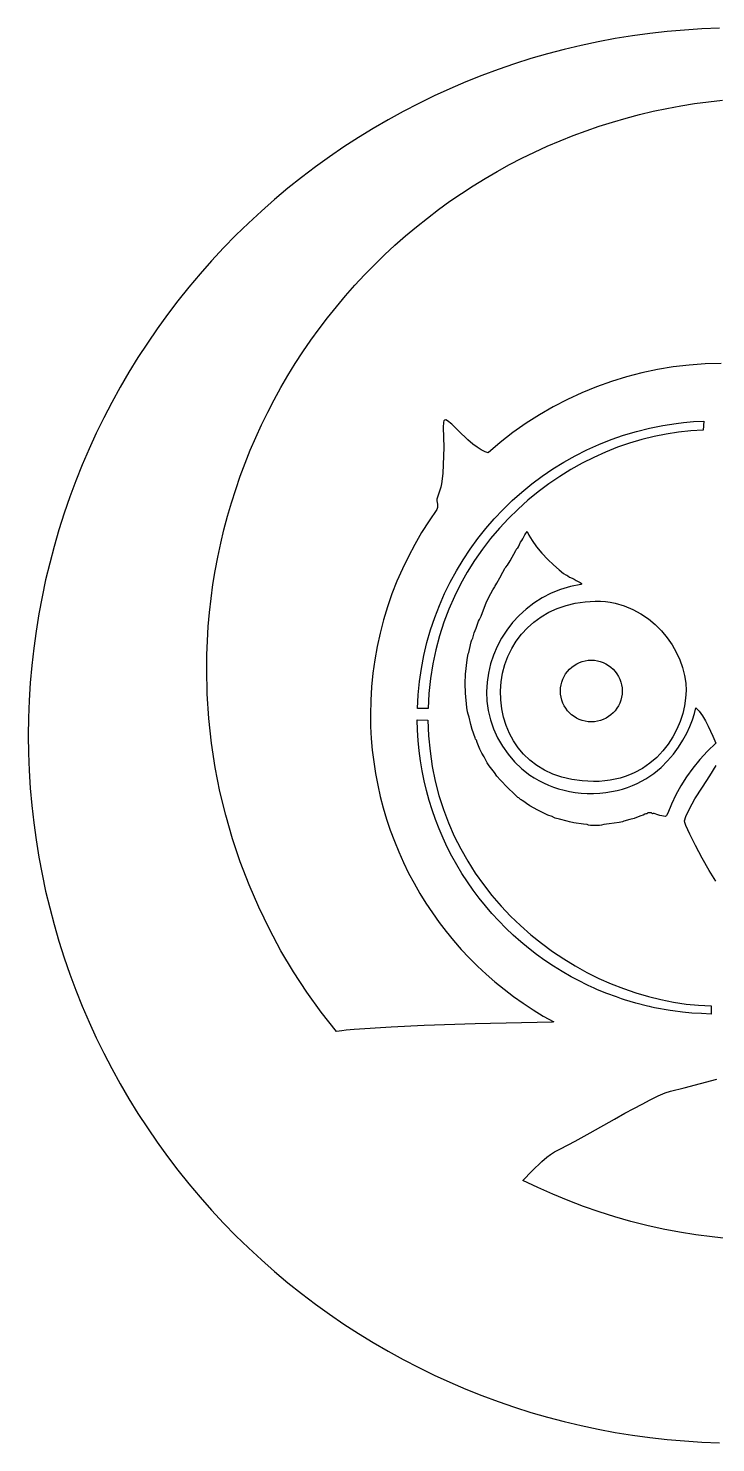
# Model space of a CAD drawing. Extents: x -549 to 252, y -325 to 450.
# Drawn here: x -549 to -172, y -325 to 450 of the extents above; entities that cross this region are included whole.
import ezdxf

# ---------------------------------------------------------------- set-up
doc = ezdxf.new("R2010")
doc.units = 0

msp = doc.modelspace()

# ---------------------------------------------------------------- linework, layer by layer
at = {"layer": 'Layer 1', "color": 4}
for p, q in [((-179.360677, 449.909631), (-188.946655, 449.316188)), ((-169.74201, 450.266902), (-179.360677, 449.909631)), ((-236.246876, 442.864029), (-245.553121, 440.888131)), ((-226.884057, 444.613634), (-236.246876, 442.864029)), ((-217.468644, 446.135298), (-226.884057, 444.613634)), ((-208.004619, 447.427376), (-217.468644, 446.135298)), ((-198.495963, 448.488221), (-208.004619, 447.427376)), ((-188.946655, 449.316188), (-198.495963, 448.488221)), ((-263.979964, 436.264038), (-273.092601, 433.619135)), ((-254.79881, 438.687586), (-263.979964, 436.264038)), ((-245.553121, 440.888131), (-254.79881, 438.687586)), ((-291.096402, 427.671848), (-299.979605, 424.372756)), ((-282.132741, 430.754523), (-291.096402, 427.671848)), ((-273.092601, 433.619135), (-282.132741, 430.754523)), ((-308.778367, 420.858893), (-317.488708, 417.131905)), ((-299.979605, 424.372756), (-308.778367, 420.858893)), ((-326.106648, 413.193439), (-334.628205, 409.045141)), ((-317.488708, 417.131905), (-326.106648, 413.193439)), ((-343.0494, 404.688656), (-351.36625, 400.125631)), ((-334.628205, 409.045141), (-343.0494, 404.688656)), ((-213.548588, 402.966689), (-206.082303, 404.745237)), ((-206.082303, 404.745237), (-198.567116, 406.342217)), ((-198.567116, 406.342217), (-191.006242, 407.756299)), ((-191.006242, 407.756299), (-183.402896, 408.986152)), ((-183.402896, 408.986152), (-175.760292, 410.030447)), ((-175.760292, 410.030447), (-168.081645, 410.887851)), ((-351.36625, 400.125631), (-359.574775, 395.357713)), ((-242.860423, 394.063434), (-235.62189, 396.554947)), ((-235.62189, 396.554947), (-228.321596, 398.870214)), ((-228.321596, 398.870214), (-220.962758, 401.007905)), ((-220.962758, 401.007905), (-213.548588, 402.966689)), ((-367.670995, 390.386546), (-375.650928, 385.213778)), ((-359.574775, 395.357713), (-367.670995, 390.386546)), ((-264.173318, 385.544728), (-257.139352, 388.556994)), ((-257.139352, 388.556994), (-250.033982, 391.397007)), ((-250.033982, 391.397007), (-242.860423, 394.063434)), ((-375.650928, 385.213778), (-383.510594, 379.841055)), ((-278.014181, 379.008756), (-271.132666, 382.361539)), ((-271.132666, 382.361539), (-264.173318, 385.544728)), ((-391.246012, 374.270022), (-398.8532, 368.502326)), ((-383.510594, 379.841055), (-391.246012, 374.270022)), ((-291.530854, 371.799734), (-284.814648, 375.487711)), ((-284.814648, 375.487711), (-278.014181, 379.008756)), ((-398.8532, 368.502326), (-406.328179, 362.539614)), ((-304.69762, 363.928306), (-298.159583, 367.946156)), ((-298.159583, 367.946156), (-291.530854, 371.799734)), ((-406.328179, 362.539614), (-413.666968, 356.38353)), ((-317.488763, 355.405117), (-311.141752, 359.747517)), ((-311.141752, 359.747517), (-304.69762, 363.928306)), ((-420.865585, 350.035722), (-427.92005, 343.497835)), ((-413.666968, 356.38353), (-420.865585, 350.035722)), ((-329.878566, 346.24081), (-323.73544, 350.902438)), ((-323.73544, 350.902438), (-317.488763, 355.405117)), ((-427.92005, 343.497835), (-434.826382, 336.771516)), ((-341.841312, 336.446029), (-335.914929, 341.421563)), ((-335.914929, 341.421563), (-329.878566, 346.24081)), ((-434.826382, 336.771516), (-441.563502, 329.876256)), ((-347.654502, 331.315537), (-341.841312, 336.446029)), ((-441.563502, 329.876256), (-448.111888, 322.833101)), ((-358.928444, 320.595004), (-353.351285, 326.031419)), ((-353.351285, 326.031419), (-347.654502, 331.315537)), ((-448.111888, 322.833101), (-454.46989, 315.646024)), ((-364.368962, 315.022046), (-358.928444, 320.595004)), ((-454.46989, 315.646024), (-460.63586, 308.319)), ((-369.65707, 309.329555), (-364.368962, 315.022046)), ((-460.63586, 308.319), (-466.608148, 300.856005)), ((-379.770727, 297.598821), (-374.791435, 303.520743)), ((-374.791435, 303.520743), (-369.65707, 309.329555)), ((-466.608148, 300.856005), (-472.385106, 293.261011)), ((-384.593614, 291.567003), (-379.770727, 297.598821)), ((-472.385106, 293.261011), (-477.965086, 285.537994)), ((-389.258764, 285.428501), (-384.593614, 291.567003)), ((-477.965086, 285.537994), (-483.346438, 277.690928)), ((-393.764846, 279.186527), (-389.258764, 285.428501)), ((-483.346438, 277.690928), (-488.527513, 269.723787)), ((-402.294478, 266.40501), (-398.110527, 272.844292)), ((-398.110527, 272.844292), (-393.764846, 279.186527)), ((-488.527513, 269.723787), (-493.506663, 261.640546)), ((-406.315365, 259.871892), (-402.294478, 266.40501)), ((-195.042931, 264.572041), (-203.675264, 263.166057)), ((-186.333365, 265.586154), (-195.042931, 264.572041)), ((-177.559248, 266.203544), (-186.333365, 265.586154)), ((-168.733258, 266.419361), (-177.559248, 266.203544)), ((-493.506663, 261.640546), (-498.282239, 253.44518)), ((-410.171858, 253.248151), (-406.315365, 259.871892)), ((-228.982065, 256.645386), (-237.178665, 253.720427)), ((-220.657511, 259.197879), (-228.982065, 256.645386)), ((-212.217684, 261.373052), (-220.657511, 259.197879)), ((-203.675264, 263.166057), (-212.217684, 261.373052)), ((-498.282239, 253.44518), (-502.852592, 245.141662)), ((-413.862625, 246.536999), (-410.171858, 253.248151)), ((-245.234631, 250.427851), (-253.137282, 246.77251)), ((-237.178665, 253.720427), (-245.234631, 250.427851)), ((-502.852592, 245.141662), (-507.216073, 236.733968)), ((-417.386334, 239.741649), (-413.862625, 246.536999)), ((-260.873938, 242.759254), (-268.43192, 238.392935)), ((-253.137282, 246.77251), (-260.873938, 242.759254)), ((-507.216073, 236.733968), (-511.371034, 228.226071)), ((-423.927252, 225.9112), (-420.741653, 232.865311)), ((-420.741653, 232.865311), (-417.386334, 239.741649)), ((-321.058219, 234.21435), (-321.221398, 231.326494)), ((-320.783129, 235.042435), (-321.058219, 234.21435)), ((-320.34299, 235.463617), (-320.783129, 235.042435)), ((-319.710765, 235.480639), (-320.34299, 235.463617)), ((-318.859415, 235.096244), (-319.710765, 235.480639)), ((-316.391199, 233.134179), (-318.859415, 235.096244)), ((-312.722044, 229.599372), (-316.391199, 233.134179)), ((-275.798545, 233.678403), (-282.961135, 228.620511)), ((-268.43192, 238.392935), (-275.798545, 233.678403)), ((-200.881066, 232.46078), (-193.496621, 233.628113)), ((-193.496621, 233.628113), (-193.493799, 233.628113)), ((-193.493799, 233.628113), (-189.434653, 234.117043)), ((-189.434653, 234.117043), (-183.909794, 234.596556)), ((-183.909794, 234.596556), (-178.371768, 234.890397)), ((-178.371825, 234.890397), (-178.616003, 229.820871)), ((-178.371768, 234.890397), (-178.371825, 234.890397)), ((-511.371034, 228.226071), (-515.315825, 219.621946)), ((-426.941798, 218.882526), (-423.927252, 225.9112)), ((-321.221398, 231.326494), (-320.756788, 220.547226)), ((-307.635656, 224.513769), (-312.722044, 229.599372)), ((-282.961135, 228.620511), (-289.907009, 223.224107)), ((-229.141181, 224.70146), (-222.28174, 227.089424)), ((-222.28174, 227.089424), (-215.280594, 229.183753)), ((-215.280594, 229.183753), (-208.144713, 230.976766)), ((-205.634015, 226.458226), (-212.351523, 224.791395)), ((-208.144713, 230.976766), (-200.881066, 232.46078)), ((-198.887166, 227.800132), (-205.634015, 226.458226)), ((-192.125519, 228.811571), (-198.887166, 227.800132)), ((-185.363617, 229.486998), (-192.125519, 228.811571)), ((-178.616003, 229.820871), (-185.363617, 229.486998)), ((-515.315825, 219.621946), (-519.048799, 210.925568)), ((-429.783961, 211.782502), (-426.941798, 218.882526)), ((-320.756788, 220.547226), (-321.402258, 206.076169)), ((-304.911903, 222.243921), (-307.635656, 224.513769)), ((-302.562112, 220.506256), (-304.911903, 222.243921)), ((-300.392925, 219.169276), (-302.562112, 220.506256)), ((-298.210986, 218.101483), (-300.392925, 219.169276)), ((-296.623486, 217.494045), (-298.210986, 218.101483)), ((-289.907009, 223.224107), (-296.623486, 217.494045)), ((-248.799585, 215.85258), (-242.407072, 219.075356)), ((-242.407072, 219.075356), (-235.851948, 222.027543)), ((-232.182573, 217.896788), (-238.637289, 214.985692)), ((-235.851948, 222.027543), (-229.141181, 224.70146)), ((-225.640345, 220.505133), (-232.182573, 217.896788)), ((-219.025148, 222.805183), (-225.640345, 220.505133)), ((-212.351523, 224.791395), (-219.025148, 222.805183)), ((-519.048799, 210.925568), (-522.568305, 202.140911)), ((-432.452408, 204.614341), (-429.783961, 211.782502)), ((-261.068897, 208.625989), (-255.022516, 212.366897)), ((-255.022516, 212.366897), (-248.799585, 215.85258)), ((-244.989949, 211.777388), (-251.226011, 208.27742)), ((-238.637289, 214.985692), (-244.989949, 211.777388)), ((-522.568305, 202.140911), (-525.872696, 193.271949)), ((-434.945808, 197.381254), (-432.452408, 204.614341)), ((-321.402258, 206.076169), (-322.042353, 200.565998)), ((-272.604133, 200.409226), (-266.931759, 204.637538)), ((-266.931759, 204.637538), (-261.068897, 208.625989)), ((-257.330931, 204.49133), (-263.290167, 200.424663)), ((-251.226011, 208.27742), (-257.330931, 204.49133)), ((-437.262829, 190.086455), (-434.945808, 197.381254)), ((-323.025601, 196.919932), (-324.615986, 192.119616)), ((-322.454977, 198.713585), (-323.025601, 196.919932)), ((-322.042353, 200.565998), (-322.454977, 198.713585)), ((-283.349538, 191.263746), (-278.079049, 195.948734)), ((-278.079049, 195.948734), (-272.604133, 200.409226)), ((-269.089176, 196.08296), (-274.713415, 191.471767)), ((-263.290167, 200.424663), (-269.089176, 196.08296)), ((-525.872696, 193.271949), (-528.960323, 184.322656)), ((-439.402139, 182.733154), (-437.262829, 190.086455)), ((-324.654982, 186.316216), (-328.955476, 180.11289)), ((-324.615986, 192.119616), (-324.688007, 191.138664)), ((-324.688007, 191.138664), (-324.464821, 190.235352)), ((-324.356367, 187.418111), (-324.654982, 186.316216)), ((-324.464821, 190.235352), (-324.272597, 189.344563)), ((-324.232676, 188.416521), (-324.356367, 187.418111)), ((-324.272597, 189.344563), (-324.232676, 188.416521)), ((-293.249361, 181.251005), (-288.408632, 186.361942)), ((-288.408632, 186.361942), (-283.349538, 191.263746)), ((-280.14834, 186.596625), (-285.37941, 181.463079)), ((-274.713415, 191.471767), (-280.14834, 186.596625)), ((-528.960323, 184.322656), (-531.829535, 175.297009)), ((-441.362408, 175.324565), (-439.402139, 182.733154)), ((-328.955476, 180.11289), (-332.998684, 173.76313)), ((-297.864755, 175.938617), (-293.249361, 181.251005)), ((-285.37941, 181.463079), (-290.392081, 176.076671)), ((-531.829535, 175.297009), (-534.478686, 166.198979)), ((-443.142304, 167.863899), (-441.362408, 175.324565)), ((-332.998684, 173.76313), (-336.781967, 167.275064)), ((-302.247847, 170.432459), (-297.864755, 175.938617)), ((-290.392081, 176.076671), (-295.17181, 170.442946)), ((-277.475936, 170.38003), (-276.389737, 172.436862)), ((-276.389737, 172.436862), (-275.171309, 174.270492)), ((-275.171309, 174.270492), (-275.171281, 174.270492)), ((-275.171281, 174.270492), (-274.200041, 172.392501)), ((-274.200041, 172.392501), (-272.497986, 169.428692)), ((-534.478686, 166.198979), (-536.906126, 157.032543)), ((-444.740495, 160.354369), (-443.142304, 167.863899)), ((-336.781967, 167.275064), (-340.302686, 160.65682)), ((-310.289245, 158.869563), (-306.391667, 164.740214)), ((-306.391667, 164.740214), (-302.247847, 170.432459)), ((-299.704054, 164.567446), (-303.97427, 158.455714)), ((-295.17181, 170.442946), (-299.704054, 164.567446)), ((-284.516732, 158.246821), (-281.354846, 163.951742)), ((-281.354846, 163.951742), (-280.749706, 165.010629)), ((-280.749706, 165.010629), (-280.329598, 165.451048)), ((-280.329598, 165.451048), (-279.941274, 165.943285)), ((-279.941274, 165.943285), (-279.412912, 167.126742)), ((-279.412912, 167.126742), (-278.777121, 168.495322)), ((-278.777121, 168.495322), (-278.13024, 169.433034)), ((-278.13024, 169.433034), (-277.475936, 170.38003)), ((-272.497986, 169.428692), (-270.038474, 166.000982)), ((-270.038474, 166.000982), (-267.051398, 162.405796)), ((-536.906126, 157.032543), (-539.110206, 147.801675)), ((-446.155649, 152.799187), (-444.740495, 160.354369)), ((-340.302686, 160.65682), (-343.558202, 153.916525)), ((-313.933613, 152.828189), (-310.289245, 158.869563)), ((-303.97427, 158.455714), (-307.967916, 152.113295)), ((-286.895117, 154.761881), (-286.010978, 155.883301)), ((-286.010978, 155.883301), (-284.516732, 158.246821)), ((-267.051398, 162.405796), (-263.766653, 158.93956)), ((-263.766653, 158.93956), (-260.63962, 155.982752)), ((-260.63962, 155.982752), (-257.608977, 153.312194)), ((-539.110206, 147.801675), (-541.089278, 138.510348)), ((-447.386435, 145.201565), (-446.155649, 152.799187)), ((-343.558202, 153.916525), (-346.545875, 147.062308)), ((-317.317801, 146.623773), (-313.933613, 152.828189)), ((-307.967916, 152.113295), (-311.670448, 145.54573)), ((-291.779424, 146.04827), (-290.2296, 149.016521)), ((-290.2296, 149.016521), (-288.448976, 151.987608)), ((-288.448976, 151.987608), (-287.353728, 154.0872)), ((-287.353728, 154.0872), (-287.219005, 154.447316)), ((-287.219005, 154.447316), (-286.895117, 154.761881)), ((-257.608977, 153.312194), (-255.207158, 151.379024)), ((-255.207158, 151.379024), (-253.966599, 150.634381)), ((-253.966599, 150.634381), (-253.461629, 150.442004)), ((-253.461629, 150.442004), (-252.882894, 149.979541)), ((-252.882894, 149.979541), (-251.945203, 149.33268)), ((-251.945203, 149.33268), (-250.576602, 148.696869)), ((-250.576602, 148.696869), (-249.393146, 148.186474)), ((-249.393146, 148.186474), (-248.900908, 147.841369)), ((-248.900908, 147.841369), (-248.382765, 147.48011)), ((-248.382765, 147.48011), (-247.137019, 146.930214)), ((-448.431521, 137.564716), (-447.386435, 145.201565)), ((-349.263068, 140.102296), (-351.70714, 133.044616)), ((-346.545875, 147.062308), (-349.263068, 140.102296)), ((-323.277763, 133.756544), (-320.434841, 140.263997)), ((-320.434841, 140.263997), (-317.317801, 146.623773)), ((-311.670448, 145.54573), (-315.067323, 138.758565)), ((-296.194198, 138.392992), (-294.043058, 142.324418)), ((-294.043058, 142.324418), (-292.837306, 144.014294)), ((-292.953108, 144.367816), (-292.772733, 144.553931)), ((-292.821783, 144.284381), (-292.953108, 144.367816)), ((-292.837306, 144.014294), (-292.659587, 144.207927)), ((-292.659587, 144.207927), (-292.821783, 144.284381)), ((-292.772733, 144.553931), (-292.315448, 145.099911)), ((-292.315448, 145.099911), (-291.779424, 146.04827)), ((-262.064992, 140.446181), (-266.917846, 137.948414)), ((-256.92087, 142.528123), (-262.064992, 140.446181)), ((-251.499299, 144.164101), (-256.92087, 142.528123)), ((-245.814102, 145.323975), (-251.499299, 144.164101)), ((-247.137019, 146.930214), (-246.09942, 146.421084)), ((-246.09942, 146.421084), (-245.471467, 145.908877)), ((-245.345561, 145.505778), (-245.814102, 145.323975)), ((-245.471467, 145.908877), (-245.345561, 145.505778)), ((-541.089278, 138.510348), (-542.841692, 129.162538)), ((-449.289577, 129.891852), (-448.431521, 137.564716)), ((-351.70714, 133.044616), (-353.875452, 125.897396)), ((-325.839598, 127.109094), (-323.277763, 133.756544)), ((-315.067323, 138.758565), (-318.143999, 131.757341)), ((-299.077715, 131.296824), (-297.591066, 135.180267)), ((-297.591066, 135.180267), (-296.194198, 138.392992)), ((-271.465609, 135.064963), (-275.694463, 131.825968)), ((-266.917846, 137.948414), (-271.465609, 135.064963)), ((-263.253059, 130.026122), (-258.705958, 132.131506)), ((-258.705958, 132.131506), (-253.876087, 133.82286)), ((-253.876087, 133.82286), (-248.780553, 135.074259)), ((-248.780553, 135.074259), (-243.436458, 135.859781)), ((-243.436458, 135.859781), (-237.860911, 136.153502)), ((-237.860911, 136.153502), (-235.049707, 136.092631)), ((-235.049707, 136.092631), (-232.302784, 135.874965)), ((-232.302784, 135.874965), (-229.621813, 135.506692)), ((-229.621813, 135.506692), (-227.008467, 134.994002)), ((-227.008467, 134.994002), (-221.991337, 133.560122)), ((-221.991337, 133.560122), (-217.26477, 131.622836)), ((-542.841692, 129.162538), (-544.365801, 119.762219)), ((-449.959269, 122.186184), (-449.289577, 129.891852)), ((-353.875452, 125.897396), (-355.765367, 118.668764)), ((-328.113377, 120.329331), (-325.839598, 127.109094)), ((-320.885933, 124.547602), (-323.278582, 117.134893)), ((-318.143999, 131.757341), (-320.885933, 124.547602)), ((-302.341901, 123.592326), (-301.759274, 125.17772)), ((-301.759274, 125.17772), (-301.260425, 126.093718)), ((-301.260425, 126.093718), (-300.389163, 127.886646)), ((-300.389163, 127.886646), (-299.077715, 131.296824)), ((-283.140154, 124.401902), (-286.329349, 120.277112)), ((-279.590584, 128.261567), (-283.140154, 124.401902)), ((-275.694463, 131.825968), (-279.590584, 128.261567)), ((-275.026691, 121.485016), (-271.430531, 124.676953)), ((-271.430531, 124.676953), (-267.500285, 127.53263)), ((-267.500285, 127.53263), (-263.253059, 130.026122)), ((-217.26477, 131.622836), (-212.842143, 129.231655)), ((-212.842143, 129.231655), (-208.736833, 126.436088)), ((-208.736833, 126.436088), (-204.962215, 123.285646)), ((-544.365801, 119.762219), (-545.659954, 110.313365)), ((-450.439267, 114.450926), (-449.959269, 122.186184)), ((-355.765367, 118.668764), (-357.374243, 111.366847)), ((-330.092131, 113.424936), (-328.113377, 120.329331)), ((-323.278582, 117.134893), (-325.307402, 109.524755)), ((-304.992701, 115.927114), (-304.212442, 118.802076)), ((-304.212442, 118.802076), (-303.200703, 121.353824)), ((-303.200703, 121.353824), (-302.341901, 123.592326)), ((-286.329349, 120.277112), (-289.144351, 115.917336)), ((-281.148335, 114.196051), (-278.271661, 117.98274)), ((-278.271661, 117.98274), (-275.026691, 121.485016)), ((-204.962215, 123.285646), (-201.531668, 119.829839)), ((-201.531668, 119.829839), (-198.458567, 116.118177)), ((-545.659954, 110.313365), (-546.722503, 100.819951)), ((-450.728239, 106.689289), (-450.439267, 114.450926)), ((-357.374243, 111.366847), (-358.699444, 103.999773)), ((-331.76889, 106.403591), (-330.092131, 113.424936)), ((-325.307402, 109.524755), (-326.957851, 101.722732)), ((-307.168183, 108.040883), (-306.800137, 109.712157)), ((-306.800137, 109.712157), (-305.905214, 113.894137)), ((-305.905214, 113.894137), (-305.553271, 114.984566)), ((-305.553271, 114.984566), (-305.27879, 115.356602)), ((-305.27879, 115.356602), (-305.076744, 115.524044)), ((-305.076744, 115.524044), (-304.992701, 115.927114)), ((-291.571337, 111.352716), (-293.596487, 106.613389)), ((-289.144351, 115.917336), (-291.571337, 111.352716)), ((-285.728373, 105.873121), (-283.639607, 110.15087)), ((-283.639607, 110.15087), (-281.148335, 114.196051)), ((-198.458567, 116.118177), (-195.756289, 112.200171)), ((-195.756289, 112.200171), (-193.438211, 108.12533)), ((-450.824854, 98.904485), (-450.728239, 106.689289)), ((-358.699444, 103.999773), (-359.738329, 96.575669)), ((-333.136687, 99.272978), (-331.76889, 106.403591)), ((-326.957851, 101.722732), (-328.215386, 93.734368)), ((-308.918441, 96.030447), (-308.108865, 103.887644)), ((-308.108865, 103.887644), (-307.745929, 106.26939)), ((-307.745929, 106.26939), (-307.459944, 107.242713)), ((-307.459944, 107.242713), (-307.168183, 108.040883)), ((-295.20598, 101.729497), (-296.385995, 96.731179)), ((-293.596487, 106.613389), (-295.20598, 101.729497)), ((-288.629965, 96.723614), (-287.397528, 101.388728)), ((-287.397528, 101.388728), (-285.728373, 105.873121)), ((-250.741652, 99.961205), (-249.404641, 100.951005)), ((-249.404641, 100.951005), (-247.983764, 101.801147)), ((-247.983764, 101.801147), (-246.490125, 102.507031)), ((-246.490125, 102.507031), (-244.934827, 103.064058)), ((-244.934827, 103.064058), (-243.328975, 103.467629)), ((-243.328975, 103.467629), (-241.683671, 103.713144)), ((-241.683671, 103.713144), (-240.010019, 103.796004)), ((-240.010019, 103.796004), (-238.336367, 103.713144)), ((-238.336367, 103.713144), (-236.691063, 103.467629)), ((-236.691063, 103.467629), (-235.08521, 103.064058)), ((-235.08521, 103.064058), (-233.529913, 102.507031)), ((-233.529913, 102.507031), (-232.036274, 101.801147)), ((-232.036274, 101.801147), (-230.615397, 100.951005)), ((-230.615397, 100.951005), (-229.278386, 99.961205)), ((-193.438211, 108.12533), (-191.51771, 103.943166)), ((-191.51771, 103.943166), (-190.008161, 99.703187)), ((-546.722503, 100.819951), (-547.5518, 91.285951)), ((-450.529037, 85.286959), (-450.824854, 98.904485)), ((-359.738329, 96.575669), (-360.488259, 89.102664)), ((-334.18855, 92.040779), (-333.136687, 99.272978)), ((-328.215386, 93.734368), (-329.065463, 85.565206)), ((-309.168151, 90.923294), (-308.918441, 96.030447)), ((-296.385995, 96.731179), (-297.12271, 91.648575)), ((-289.408579, 91.903701), (-288.629965, 96.723614)), ((-256.211406, 91.787479), (-255.654379, 93.342777)), ((-255.654379, 93.342777), (-254.948495, 94.836416)), ((-254.948495, 94.836416), (-254.098353, 96.257293)), ((-254.098353, 96.257293), (-253.108553, 97.594304)), ((-253.108553, 97.594304), (-251.983693, 98.836346)), ((-251.983693, 98.836346), (-250.741652, 99.961205)), ((-229.278386, 99.961205), (-228.036344, 98.836346)), ((-228.036344, 98.836346), (-226.911484, 97.594304)), ((-226.911484, 97.594304), (-225.921684, 96.257293)), ((-225.921684, 96.257293), (-225.071543, 94.836416)), ((-225.071543, 94.836416), (-224.365659, 93.342777)), ((-224.365659, 93.342777), (-223.808632, 91.787479)), ((-190.008161, 99.703187), (-188.922942, 95.454906)), ((-188.922942, 95.454906), (-188.275429, 91.247831)), ((-547.5518, 91.285951), (-548.146196, 81.71534)), ((-360.488259, 89.102664), (-360.946595, 81.588885)), ((-334.917513, 84.714676), (-334.18855, 92.040779)), ((-329.065463, 85.565206), (-329.493541, 77.220789)), ((-308.924932, 85.623503), (-309.168151, 90.923294)), ((-308.153985, 77.809063), (-308.924932, 85.623503)), ((-297.12271, 91.648575), (-297.402306, 86.511825)), ((-297.402306, 86.511825), (-297.190541, 81.347572)), ((-289.716266, 86.954914), (-289.408579, 91.903701)), ((-289.575075, 82.000232), (-289.716266, 86.954914)), ((-256.943352, 86.862671), (-256.860492, 88.536323)), ((-256.855927, 85.131336), (-256.943352, 86.862671)), ((-256.860492, 88.536323), (-256.614976, 90.181627)), ((-256.614976, 90.181627), (-256.211406, 91.787479)), ((-223.808632, 91.787479), (-223.405061, 90.181627)), ((-223.405061, 90.181627), (-223.159546, 88.536323)), ((-223.076685, 86.862671), (-223.16411, 85.131336)), ((-223.159546, 88.536323), (-223.076685, 86.862671)), ((-223.076685, 86.862671), (-223.076685, 86.862671)), ((-188.078999, 87.131473), (-188.30517, 83.005842)), ((-188.275429, 91.247831), (-188.078999, 87.131473)), ((-188.078999, 87.131473), (-188.078999, 87.131473)), ((-548.146196, 81.71534), (-548.504041, 72.112092)), ((-449.646378, 71.747893), (-450.529037, 85.286959)), ((-360.946595, 81.588885), (-361.110699, 74.042459)), ((-335.316604, 77.30235), (-334.917513, 84.714676)), ((-307.782678, 75.377331), (-308.153985, 77.809063)), ((-297.190541, 81.347572), (-296.469411, 76.192967)), ((-289.019666, 77.163687), (-289.575075, 82.000232)), ((-256.599327, 83.450014), (-256.855927, 85.131336)), ((-256.182063, 81.827216), (-256.599327, 83.450014)), ((-255.612647, 80.271454), (-256.182063, 81.827216)), ((-254.89959, 78.791239), (-255.612647, 80.271454)), ((-254.051404, 77.395083), (-254.89959, 78.791239)), ((-225.120447, 78.791239), (-225.968633, 77.395083)), ((-224.407391, 80.271454), (-225.120447, 78.791239)), ((-223.837975, 81.827216), (-224.407391, 80.271454)), ((-223.420711, 83.450014), (-223.837975, 81.827216)), ((-223.16411, 85.131336), (-223.420711, 83.450014)), ((-188.91742, 78.772544), (-189.917065, 74.483464)), ((-188.30517, 83.005842), (-188.91742, 78.772544)), ((-183.447776, 74.463891), (-182.654998, 77.593914)), ((-182.654998, 77.593914), (-180.835983, 75.732801)), ((-548.504041, 72.112092), (-548.623688, 62.480181)), ((-448.184028, 58.304535), (-449.646378, 71.747893)), ((-361.110699, 74.042459), (-360.986489, 67.463206)), ((-335.496831, 71.062785), (-329.535451, 70.978993)), ((-335.496831, 71.062616), (-335.496831, 71.062785)), ((-335.3438, 65.390771), (-335.496831, 71.062616)), ((-329.493541, 77.220789), (-335.316604, 77.30235)), ((-329.535451, 70.978993), (-329.20846, 62.310053)), ((-307.463134, 74.257992), (-307.782678, 75.377331)), ((-306.95931, 72.494103), (-307.463134, 74.257992)), ((-306.130702, 68.580517), (-306.95931, 72.494103)), ((-296.469411, 76.192967), (-295.24945, 71.093914)), ((-295.24945, 71.093914), (-293.541193, 66.096317)), ((-288.051847, 72.472781), (-289.019666, 77.163687)), ((-286.673429, 67.955017), (-288.051847, 72.472781)), ((-253.076602, 76.091499), (-254.051404, 77.395083)), ((-251.983693, 74.888996), (-253.076602, 76.091499)), ((-250.781191, 73.796088), (-251.983693, 74.888996)), ((-249.477606, 72.821285), (-250.781191, 73.796088)), ((-248.081451, 71.9731), (-249.477606, 72.821285)), ((-246.601236, 71.260043), (-248.081451, 71.9731)), ((-245.045474, 70.690627), (-246.601236, 71.260043)), ((-243.422676, 70.273363), (-245.045474, 70.690627)), ((-241.741354, 70.016763), (-243.422676, 70.273363)), ((-240.010019, 69.929338), (-241.741354, 70.016763)), ((-238.278684, 70.016763), (-240.010019, 69.929338)), ((-236.597361, 70.273363), (-238.278684, 70.016763)), ((-234.974563, 70.690627), (-236.597361, 70.273363)), ((-233.418801, 71.260043), (-234.974563, 70.690627)), ((-231.938587, 71.9731), (-233.418801, 71.260043)), ((-230.542431, 72.821285), (-231.938587, 71.9731)), ((-229.238846, 73.796088), (-230.542431, 72.821285)), ((-228.036344, 74.888996), (-229.238846, 73.796088)), ((-226.943436, 76.091499), (-228.036344, 74.888996)), ((-225.968633, 77.395083), (-226.943436, 76.091499)), ((-191.305422, 70.190491), (-193.083808, 65.945509)), ((-189.917065, 74.483464), (-191.305422, 70.190491)), ((-185.951095, 67.449322), (-184.542155, 71.06094)), ((-184.542155, 71.06094), (-183.447776, 74.463891)), ((-180.835983, 75.732801), (-179.082789, 73.320764)), ((-179.082789, 73.320764), (-177.428826, 70.555455)), ((-177.428826, 70.555455), (-175.907502, 67.634529)), ((-548.623688, 62.480181), (-548.504041, 52.848271)), ((-360.986489, 67.463206), (-360.640013, 60.92191)), ((-334.994498, 59.754381), (-335.3438, 65.390771)), ((-329.20846, 62.310053), (-328.42654, 53.833766)), ((-305.33213, 65.791325), (-306.130702, 68.580517)), ((-303.687847, 61.11702), (-305.33213, 65.791325)), ((-293.541193, 66.096317), (-291.355175, 61.246081)), ((-284.886222, 63.637896), (-286.673429, 67.955017)), ((-282.692035, 59.548923), (-284.886222, 63.637896)), ((-193.083808, 65.945509), (-195.253538, 61.800406)), ((-189.764505, 59.85712), (-187.687558, 63.693295)), ((-187.687558, 63.693295), (-185.951095, 67.449322)), ((-175.907502, 67.634529), (-173.396405, 62.116437)), ((-173.396405, 62.116437), (-171.816762, 58.347714)), ((-446.149144, 44.974134), (-448.184028, 58.304535)), ((-360.640013, 60.92191), (-360.07404, 54.423219)), ((-360.07404, 54.423219), (-359.291341, 47.97178)), ((-334.451484, 54.157551), (-334.994498, 59.754381)), ((-303.485695, 60.556431), (-303.687847, 61.11702)), ((-303.264514, 60.32327), (-303.485695, 60.556431)), ((-302.955459, 59.831032), (-303.264514, 60.32327)), ((-302.541884, 58.647575), (-302.955459, 59.831032)), ((-301.053585, 54.98752), (-302.541884, 58.647575)), ((-300.053671, 52.77439), (-301.053585, 54.98752)), ((-291.355175, 61.246081), (-288.70193, 56.58911)), ((-288.70193, 56.58911), (-285.591993, 52.171307)), ((-280.092678, 55.715598), (-282.692035, 59.548923)), ((-277.089962, 52.165425), (-280.092678, 55.715598)), ((-197.81593, 57.807069), (-200.7723, 54.017384)), ((-195.253538, 61.800406), (-197.81593, 57.807069)), ((-194.991692, 52.201369), (-192.194896, 56.005058)), ((-192.194896, 56.005058), (-189.764505, 59.85712)), ((-171.816762, 58.347714), (-176.36081, 53.91812)), ((-548.504041, 52.848271), (-548.146196, 43.245022)), ((-359.291341, 47.97178), (-358.294684, 41.572242)), ((-333.71732, 48.604387), (-334.451484, 54.157551)), ((-332.794567, 43.098993), (-333.71732, 48.604387)), ((-328.42654, 53.833766), (-327.206001, 45.555188)), ((-298.818949, 50.749756), (-300.053671, 52.77439)), ((-297.946921, 49.363981), (-298.818949, 50.749756)), ((-297.584227, 48.552628), (-297.946921, 49.363981)), ((-297.10793, 47.561878), (-297.584227, 48.552628)), ((-295.939415, 45.784627), (-297.10793, 47.561878)), ((-285.591993, 52.171307), (-282.035899, 48.038577)), ((-282.035899, 48.038577), (-278.044183, 44.236824)), ((-273.685695, 48.925905), (-277.089962, 52.165425)), ((-269.881688, 46.024542), (-273.685695, 48.925905)), ((-207.872239, 47.256518), (-212.018442, 44.38911)), ((-204.123964, 50.483238), (-207.872239, 47.256518)), ((-200.7723, 54.017384), (-204.123964, 50.483238)), ((-201.736344, 44.996148), (-198.167854, 48.510312)), ((-198.167854, 48.510312), (-194.991692, 52.201369)), ((-180.561187, 49.338278), (-184.408138, 44.628509)), ((-176.36081, 53.91812), (-180.561187, 49.338278)), ((-548.146196, 43.245022), (-547.5518, 33.674411)), ((-443.548878, 31.773936), (-446.149144, 44.974134)), ((-358.294684, 41.572242), (-357.086838, 35.229251)), ((-331.685786, 37.645476), (-332.794567, 43.098993)), ((-327.206001, 45.555188), (-325.563154, 37.479374)), ((-293.087975, 42.109466), (-295.939415, 45.784627)), ((-291.789302, 40.265116), (-293.087975, 42.109466)), ((-289.791524, 37.921986), (-291.789302, 40.265116)), ((-278.044183, 44.236824), (-273.627378, 40.811952)), ((-273.627378, 40.811952), (-271.26286, 39.255191)), ((-271.26286, 39.255191), (-268.79602, 37.809865)), ((-265.67975, 43.488838), (-269.881688, 46.024542)), ((-261.081692, 41.346295), (-265.67975, 43.488838)), ((-256.089322, 39.624415), (-261.081692, 41.346295)), ((-250.704451, 38.350702), (-256.089322, 39.624415)), ((-224.133521, 39.133086), (-226.85778, 38.461624)), ((-221.509896, 39.939776), (-224.133521, 39.133086)), ((-218.98674, 40.87521), (-221.509896, 39.939776)), ((-216.563889, 41.9329), (-218.98674, 40.87521)), ((-212.018442, 44.38911), (-216.563889, 41.9329)), ((-210.102148, 38.755538), (-205.710122, 41.723136)), ((-205.710122, 41.723136), (-201.736344, 44.996148)), ((-187.891907, 39.809136), (-191.002737, 34.900479)), ((-184.408138, 44.628509), (-187.891907, 39.809136)), ((-179.119657, 34.161778), (-175.015086, 40.412974)), ((-175.015086, 40.412974), (-171.544005, 46.049486)), ((-547.5518, 33.674411), (-546.722503, 24.140411)), ((-440.390384, 18.721191), (-443.548878, 31.773936)), ((-357.086838, 35.229251), (-355.670572, 28.947458)), ((-330.393538, 32.247941), (-331.685786, 37.645476)), ((-328.920384, 26.910494), (-330.393538, 32.247941)), ((-325.563154, 37.479374), (-323.514309, 29.611379)), ((-285.969844, 33.960278), (-289.791524, 37.921986)), ((-282.157816, 30.228028), (-285.969844, 33.960278)), ((-268.79602, 37.809865), (-266.228176, 36.481711)), ((-266.228176, 36.481711), (-263.560644, 35.276467)), ((-263.560644, 35.276467), (-260.794741, 34.199871)), ((-260.794741, 34.199871), (-257.931784, 33.257662)), ((-257.931784, 33.257662), (-254.97309, 32.455577)), ((-254.97309, 32.455577), (-251.919975, 31.799355)), ((-251.919975, 31.799355), (-248.773756, 31.294733)), ((-244.928889, 37.552657), (-250.704451, 38.350702)), ((-248.773756, 31.294733), (-245.535751, 30.947449)), ((-238.764445, 37.257784), (-244.928889, 37.552657)), ((-235.636005, 37.323471), (-238.764445, 37.257784)), ((-232.608857, 37.550331), (-235.636005, 37.323471)), ((-235.389613, 30.903808), (-232.111962, 31.224479)), ((-229.682837, 37.931878), (-232.608857, 37.550331)), ((-232.111962, 31.224479), (-228.955075, 31.701828)), ((-226.85778, 38.461624), (-229.682837, 37.931878)), ((-228.955075, 31.701828), (-225.917331, 32.327824)), ((-225.917331, 32.327824), (-222.99711, 33.094432)), ((-222.99711, 33.094432), (-220.192792, 33.993622)), ((-220.192792, 33.993622), (-217.502757, 35.017359)), ((-217.502757, 35.017359), (-214.925385, 36.157613)), ((-214.925385, 36.157613), (-210.102148, 38.755538)), ((-191.002737, 34.900479), (-193.730874, 29.92286)), ((-183.197943, 27.791006), (-179.119657, 34.161778)), ((-546.722503, 24.140411), (-545.659954, 14.646996)), ((-355.670572, 28.947458), (-354.048657, 22.731508)), ((-327.268885, 21.63724), (-328.920384, 26.910494)), ((-323.514309, 29.611379), (-321.075773, 21.95626)), ((-280.188995, 28.57327), (-282.157816, 30.228028)), ((-279.75808, 28.366013), (-280.188995, 28.57327)), ((-279.321387, 27.867714), (-279.75808, 28.366013)), ((-278.870914, 27.369416), (-279.321387, 27.867714)), ((-278.406366, 27.162159), (-278.870914, 27.369416)), ((-277.813403, 26.928997), (-278.406366, 27.162159)), ((-277.054239, 26.368409), (-277.813403, 26.928997)), ((-275.585824, 25.199747), (-277.054239, 26.368409)), ((-273.653063, 23.8874), (-275.585824, 25.199747)), ((-269.362019, 21.450461), (-273.653063, 23.8874)), ((-245.535751, 30.947449), (-242.207276, 30.763241)), ((-242.207276, 30.763241), (-238.789647, 30.747848)), ((-238.789647, 30.747848), (-235.389613, 30.903808)), ((-196.06656, 24.8966), (-198.000041, 19.84202)), ((-193.730874, 29.92286), (-196.06656, 24.8966)), ((-186.251882, 22.211589), (-183.197943, 27.791006)), ((-436.680816, 5.833145), (-440.390384, 18.721191)), ((-354.048657, 22.731508), (-352.22386, 16.58605)), ((-352.22386, 16.58605), (-350.198951, 10.515733)), ((-325.441602, 16.432285), (-327.268885, 21.63724)), ((-323.441096, 11.299734), (-325.441602, 16.432285)), ((-321.075773, 21.95626), (-318.263859, 14.51907)), ((-263.826113, 18.836744), (-269.362019, 21.450461)), ((-261.491772, 17.989936), (-263.826113, 18.836744)), ((-261.077467, 17.887035), (-261.491772, 17.989936)), ((-260.836368, 17.639924), (-261.077467, 17.887035)), ((-259.768954, 17.182943), (-260.836368, 17.639924)), ((-257.367574, 16.574959), (-259.768954, 17.182943)), ((-253.31063, 15.513888), (-257.367574, 16.574959)), ((-251.923692, 15.089988), (-253.31063, 15.513888)), ((-222.089797, 15.521593), (-222.920268, 15.176769)), ((-218.914797, 16.361655), (-222.089797, 15.521593)), ((-216.580364, 16.942412), (-218.914797, 16.361655)), ((-215.178682, 17.459669), (-216.580364, 16.942412)), ((-212.885627, 18.346581), (-215.178682, 17.459669)), ((-211.612117, 18.795212), (-212.885627, 18.346581)), ((-210.734783, 19.291912), (-211.612117, 18.795212)), ((-210.204332, 19.598603), (-210.734783, 19.291912)), ((-209.764644, 19.590673), (-210.204332, 19.598603)), ((-209.499888, 19.536927), (-209.764644, 19.590673)), ((-209.389797, 19.732884), (-209.499888, 19.536927)), ((-208.975283, 19.99679), (-209.389797, 19.732884)), ((-207.978685, 20.106603), (-208.975283, 19.99679)), ((-206.982088, 20.006206), (-207.978685, 20.106603)), ((-206.567574, 19.76486), (-206.982088, 20.006206)), ((-206.410856, 19.583515), (-206.567574, 19.76486)), ((-206.034005, 19.627616), (-206.410856, 19.583515)), ((-205.527875, 19.665141), (-206.034005, 19.627616)), ((-205.060564, 19.467737), (-205.527875, 19.665141)), ((-204.121403, 19.087586), (-205.060564, 19.467737)), ((-202.400369, 18.596174), (-204.121403, 19.087586)), ((-199.35547, 17.989936), (-202.400369, 18.596174)), ((-198.765439, 18.533983), (-199.35547, 17.989936)), ((-198.000041, 19.84202), (-198.765439, 18.533983)), ((-188.88638, 15.686862), (-188.181389, 17.988538)), ((-188.699189, 14.758301), (-188.88638, 15.686862)), ((-188.181389, 17.988538), (-186.251882, 22.211589)), ((-545.659954, 14.646996), (-544.365801, 5.198142)), ((-350.198951, 10.515733), (-347.9767, 4.525203)), ((-321.269928, 6.243693), (-323.441096, 11.299734)), ((-318.263859, 14.51907), (-315.094875, 7.304866)), ((-249.607098, 14.615596), (-251.923692, 15.089988)), ((-244.233771, 13.883377), (-249.607098, 14.615596)), ((-242.29779, 13.63312), (-244.233771, 13.883377)), ((-241.492574, 13.352574), (-242.29779, 13.63312)), ((-240.45629, 13.139507), (-241.492574, 13.352574)), ((-237.964797, 13.051048), (-240.45629, 13.139507)), ((-235.473303, 13.133516), (-237.964797, 13.051048)), ((-234.437019, 13.332169), (-235.473303, 13.133516)), ((-233.208788, 13.654054), (-234.437019, 13.332169)), ((-230.256066, 14.032221), (-233.208788, 13.654054)), ((-224.734275, 14.7815), (-230.256066, 14.032221)), ((-222.920268, 15.176769), (-224.734275, 14.7815)), ((-188.114294, 13.163226), (-188.699189, 14.758301)), ((-185.958756, 8.375824), (-188.114294, 13.163226)), ((-182.834492, 2.129245), (-185.958756, 8.375824)), ((-544.365801, 5.198142), (-542.841692, -4.202178)), ((-432.427327, -6.872953), (-436.680816, 5.833145)), ((-347.9767, 4.525203), (-345.559875, -1.38089)), ((-318.93066, 1.268267), (-321.269928, 6.243693)), ((-316.425851, -3.622438), (-318.93066, 1.268267)), ((-315.094875, 7.304866), (-311.585131, 0.318703)), ((-311.585131, 0.318703), (-307.750937, -6.434365)), ((-179.156222, -4.771924), (-182.834492, 2.129245)), ((-542.841692, -4.202178), (-541.089278, -13.549988)), ((-427.637072, -19.379855), (-432.427327, -6.872953)), ((-345.559875, -1.38089), (-342.951246, -7.1979)), ((-342.951246, -7.1979), (-340.153581, -12.921179)), ((-313.758063, -8.424316), (-316.425851, -3.622438)), ((-307.750937, -6.434365), (-303.608602, -12.94928)), ((-175.338673, -11.523098), (-179.156222, -4.771924)), ((-541.089278, -13.549988), (-539.110206, -22.841315)), ((-340.153581, -12.921179), (-337.16965, -18.546077)), ((-310.929858, -13.133262), (-313.758063, -8.424316)), ((-307.943795, -17.745171), (-310.929858, -13.133262)), ((-303.608602, -12.94928), (-299.174436, -19.220989)), ((-171.796566, -17.319688), (-175.338673, -11.523098)), ((-539.110206, -22.841315), (-536.906126, -32.072184)), ((-422.317205, -31.670314), (-427.637072, -19.379855)), ((-337.16965, -18.546077), (-334.002223, -24.067948)), ((-304.802437, -22.255936), (-307.943795, -17.745171)), ((-301.508344, -26.661453), (-304.802437, -22.255936)), ((-299.174436, -19.220989), (-294.46475, -25.244436)), ((-334.002223, -24.067948), (-330.654068, -29.482143)), ((-330.654068, -29.482143), (-327.127954, -34.784015)), ((-298.064077, -30.957616), (-301.508344, -26.661453)), ((-294.472197, -35.140318), (-298.064077, -30.957616)), ((-294.46475, -25.244436), (-289.495852, -31.014566)), ((-289.495852, -31.014566), (-284.284053, -36.526323)), ((-536.906126, -32.072184), (-534.478686, -41.238621)), ((-416.474878, -43.727082), (-422.317205, -31.670314)), ((-327.127954, -34.784015), (-323.426651, -39.968916)), ((-290.735265, -39.205456), (-294.472197, -35.140318)), ((-284.284053, -36.526323), (-278.845663, -41.774651)), ((-534.478686, -41.238621), (-531.829535, -50.336651)), ((-410.117246, -55.532911), (-416.474878, -43.727082)), ((-323.426651, -39.968916), (-319.552929, -45.032198)), ((-319.552929, -45.032198), (-315.509555, -49.969212)), ((-286.855842, -43.148922), (-290.735265, -39.205456)), ((-282.83649, -46.966612), (-286.855842, -43.148922)), ((-278.845663, -41.774651), (-273.19699, -46.754497)), ((-531.829535, -50.336651), (-528.960323, -59.362299)), ((-315.509555, -49.969212), (-311.299299, -54.775311)), ((-278.679768, -50.654421), (-282.83649, -46.966612)), ((-274.388239, -54.208241), (-278.679768, -50.654421)), ((-269.964463, -57.623969), (-274.388239, -54.208241)), ((-273.19699, -46.754497), (-267.354345, -51.460803)), ((-267.354345, -51.460803), (-261.334037, -55.888516)), ((-528.960323, -59.362299), (-525.872696, -68.311592)), ((-403.251463, -67.070552), (-410.117246, -55.532911)), ((-311.299299, -54.775311), (-306.924931, -59.445847)), ((-306.924931, -59.445847), (-302.389219, -63.976172)), ((-265.411001, -60.897498), (-269.964463, -57.623969)), ((-260.730415, -64.024723), (-265.411001, -60.897498)), ((-261.334037, -55.888516), (-255.152377, -60.032579)), ((-255.152377, -60.032579), (-248.825674, -63.887938)), ((-525.872696, -68.311592), (-522.568305, -77.180554)), ((-395.884683, -78.322759), (-403.251463, -67.070552)), ((-302.389219, -63.976172), (-297.694933, -68.361639)), ((-297.694933, -68.361639), (-292.844843, -72.597598)), ((-255.925264, -67.001538), (-260.730415, -64.024723)), ((-250.998111, -69.823837), (-255.925264, -67.001538)), ((-248.825674, -63.887938), (-242.370237, -67.449537)), ((-242.370237, -67.449537), (-235.802377, -70.71232)), ((-522.568305, -77.180554), (-519.048799, -85.965212)), ((-292.844843, -72.597598), (-287.841716, -76.679403)), ((-287.841716, -76.679403), (-282.688323, -80.602405)), ((-245.951516, -72.487516), (-250.998111, -69.823837)), ((-245.948694, -72.487516), (-245.951516, -72.487516)), ((-243.211929, -73.799963), (-245.948694, -72.487516)), ((-243.207413, -73.802785), (-243.211929, -73.799963)), ((-242.069691, -74.34849), (-243.207413, -73.802785)), ((-242.058684, -74.354699), (-242.069691, -74.34849)), ((-239.634988, -75.516664), (-242.058684, -74.354699)), ((-239.631601, -75.516664), (-239.634988, -75.516664)), ((-238.750757, -75.938897), (-239.631601, -75.516664)), ((-238.747371, -75.938897), (-238.750757, -75.938897)), ((-236.690789, -76.925574), (-238.747371, -75.938897)), ((-236.685145, -76.929525), (-236.690789, -76.925574)), ((-231.443893, -79.006208), (-236.685145, -76.929525)), ((-235.802377, -70.71232), (-229.138403, -73.671233)), ((-229.138403, -73.671233), (-222.394625, -76.321219)), ((-222.394625, -76.321219), (-215.587353, -78.657225)), ((-388.024059, -89.272284), (-395.884683, -78.322759)), ((-282.688323, -80.602405), (-277.387432, -84.361956)), ((-277.387432, -84.361956), (-271.941813, -87.953409)), ((-226.133787, -80.902678), (-231.443893, -79.006208)), ((-226.126167, -80.906629), (-226.133787, -80.902678)), ((-223.509544, -81.854698), (-226.126167, -80.906629)), ((-223.505593, -81.854698), (-223.509544, -81.854698)), ((-221.848073, -82.455521), (-223.505593, -81.854698)), ((-221.844122, -82.458343), (-221.848073, -82.455521)), ((-221.839607, -82.458343), (-221.844122, -82.458343)), ((-215.553054, -84.285802), (-221.839607, -82.458343)), ((-215.587353, -78.657225), (-208.732896, -80.674194)), ((-209.198027, -85.862648), (-215.553054, -84.285802)), ((-208.732896, -80.674194), (-201.847565, -82.367071)), ((-201.847565, -82.367071), (-194.947668, -83.7308)), ((-194.947668, -83.7308), (-188.049516, -84.760327)), ((-188.049516, -84.760327), (-181.169419, -85.450596)), ((-519.048799, -85.965212), (-515.315825, -94.66159)), ((-379.676745, -99.901878), (-388.024059, -89.272284)), ((-271.941813, -87.953409), (-266.354235, -91.372116)), ((-266.354235, -91.372116), (-260.627467, -94.613428)), ((-209.188149, -85.865471), (-209.198027, -85.862648)), ((-208.16896, -86.123986), (-209.188149, -85.865471)), ((-206.854312, -86.456924), (-208.16896, -86.123986)), ((-205.38035, -86.830642), (-206.854312, -86.456924)), ((-196.76817, -88.253889), (-205.38035, -86.830642)), ((-195.322317, -88.470495), (-196.76817, -88.253889)), ((-195.312439, -88.470495), (-195.322317, -88.470495)), ((-190.08721, -89.16238), (-195.312439, -88.470495)), ((-184.843642, -89.687134), (-190.08721, -89.16238)), ((-179.585803, -90.044406), (-184.843642, -89.687134)), ((-181.169419, -85.450596), (-174.323685, -85.796552)), ((-174.317759, -90.233847), (-179.585803, -90.044406)), ((-174.323685, -85.796552), (-174.317759, -90.233847)), ((-515.315825, -94.66159), (-511.371034, -103.265715)), ((-376.697438, -99.408553), (-379.676745, -99.901878)), ((-374.292488, -99.053731), (-376.697438, -99.408553)), ((-370.035501, -98.682836), (-374.292488, -99.053731)), ((-349.760625, -97.439065), (-370.035501, -98.682836)), ((-331.706358, -96.572876), (-349.760625, -97.439065)), ((-303.723125, -95.657538), (-331.706358, -96.572876)), ((-261.301611, -94.630079), (-303.723125, -95.657538)), ((-260.627467, -94.613428), (-261.301611, -94.630079)), ((-511.371034, -103.265715), (-507.216073, -111.773612)), ((-507.216073, -111.773612), (-502.852592, -120.181306)), ((-502.852592, -120.181306), (-498.282239, -128.484824)), ((-498.282239, -128.484824), (-493.506663, -136.68019)), ((-196.654519, -132.55623), (-189.069797, -130.627524)), ((-189.069797, -130.627524), (-171.254519, -125.967555)), ((-493.506663, -136.68019), (-488.527513, -144.76343)), ((-216.762852, -142.084532), (-212.176741, -139.602416)), ((-212.176741, -139.602416), (-207.778524, -137.238514)), ((-207.778524, -137.238514), (-203.365477, -135.11279)), ((-203.365477, -135.11279), (-199.477507, -133.470332)), ((-199.477507, -133.470332), (-196.654519, -132.55623)), ((-488.527513, -144.76343), (-483.346438, -152.73057)), ((-227.211707, -147.828206), (-221.567262, -144.677449)), ((-221.567262, -144.677449), (-216.762852, -142.084532)), ((-483.346438, -152.73057), (-477.965086, -160.577635)), ((-240.653076, -155.4245), (-227.211707, -147.828206)), ((-477.965086, -160.577635), (-472.385106, -168.300651)), ((-256.979519, -164.234574), (-248.83685, -159.942334)), ((-248.83685, -159.942334), (-240.653076, -155.4245)), ((-472.385106, -168.300651), (-466.608148, -175.895643)), ((-267.033685, -171.088934), (-264.459176, -168.81527)), ((-264.459176, -168.81527), (-262.422294, -167.253925)), ((-262.422294, -167.253925), (-260.177567, -165.896495)), ((-260.177567, -165.896495), (-256.979519, -164.234574)), ((-466.608148, -175.895643), (-460.63586, -183.358638)), ((-277.4627, -181.471607), (-272.364789, -176.229502)), ((-272.364789, -176.229502), (-267.033685, -171.088934)), ((-460.63586, -183.358638), (-454.46989, -190.685659)), ((-269.309473, -185.402512), (-277.4627, -181.471607)), ((-261.048628, -189.0969), (-269.309473, -185.402512)), ((-454.46989, -190.685659), (-448.111888, -197.872734)), ((-252.685475, -192.55232), (-261.048628, -189.0969)), ((-244.225325, -195.766323), (-252.685475, -192.55232)), ((-448.111888, -197.872734), (-441.563502, -204.915887)), ((-235.673489, -198.736456), (-244.225325, -195.766323)), ((-227.035278, -201.46027), (-235.673489, -198.736456)), ((-218.316002, -203.935315), (-227.035278, -201.46027)), ((-441.563502, -204.915887), (-434.826382, -211.811145)), ((-209.520973, -206.15914), (-218.316002, -203.935315)), ((-200.655502, -208.129295), (-209.520973, -206.15914)), ((-191.724898, -209.843329), (-200.655502, -208.129295)), ((-434.826382, -211.811145), (-427.92005, -218.537465)), ((-182.734474, -211.298793), (-191.724898, -209.843329)), ((-173.689539, -212.493234), (-182.734474, -211.298793)), ((-164.595405, -213.424204), (-173.689539, -212.493234)), ((-427.92005, -218.537465), (-420.865585, -225.075352)), ((-420.865585, -225.075352), (-413.666968, -231.423161)), ((-413.666968, -231.423161), (-406.328179, -237.579245)), ((-406.328179, -237.579245), (-398.8532, -243.541959)), ((-398.8532, -243.541959), (-391.246012, -249.309655)), ((-391.246012, -249.309655), (-383.510594, -254.880688)), ((-383.510594, -254.880688), (-375.650928, -260.253412)), ((-375.650928, -260.253412), (-367.670995, -265.42618)), ((-367.670995, -265.42618), (-359.574775, -270.397347)), ((-359.574775, -270.397347), (-351.36625, -275.165266)), ((-351.36625, -275.165266), (-343.0494, -279.728291)), ((-343.0494, -279.728291), (-334.628205, -284.084776)), ((-334.628205, -284.084776), (-326.106648, -288.233075)), ((-326.106648, -288.233075), (-317.488708, -292.171541)), ((-317.488708, -292.171541), (-308.778367, -295.898529)), ((-308.778367, -295.898529), (-299.979605, -299.412392)), ((-299.979605, -299.412392), (-291.096402, -302.711485)), ((-291.096402, -302.711485), (-282.132741, -305.79416)), ((-282.132741, -305.79416), (-273.092601, -308.658772)), ((-273.092601, -308.658772), (-263.979964, -311.303675)), ((-263.979964, -311.303675), (-254.79881, -313.727223)), ((-254.79881, -313.727223), (-245.553121, -315.927769)), ((-245.553121, -315.927769), (-236.246876, -317.903667)), ((-236.246876, -317.903667), (-226.884057, -319.653271)), ((-226.884057, -319.653271), (-217.468644, -321.174935)), ((-217.468644, -321.174935), (-208.004619, -322.467013)), ((-208.004619, -322.467013), (-198.495963, -323.527859)), ((-198.495963, -323.527859), (-188.946655, -324.355826)), ((-188.946655, -324.355826), (-179.360677, -324.949268)), ((-179.360677, -324.949268), (-169.74201, -325.306539))]:
    msp.add_line(p, q, dxfattribs=at)

doc.saveas('drawing.dxf')
